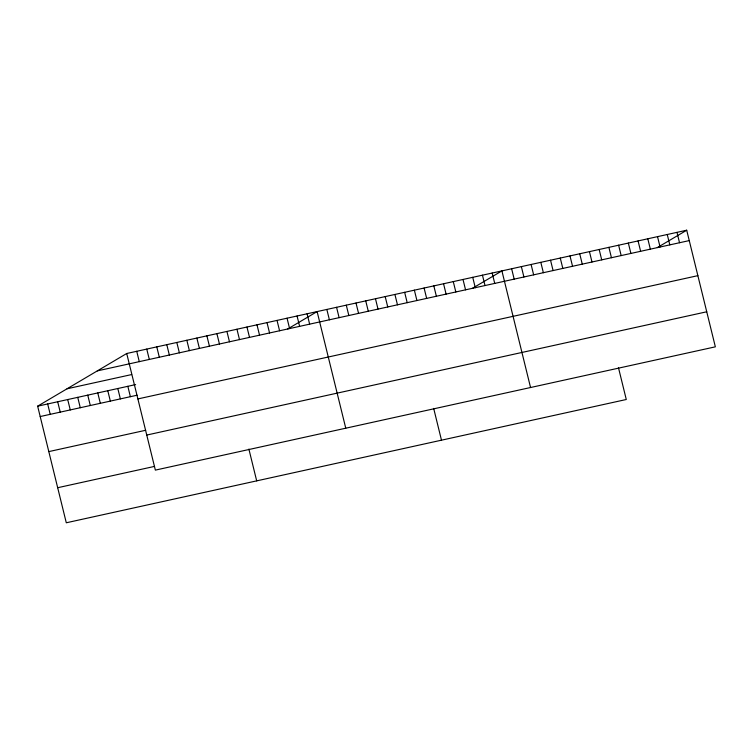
<?xml version="1.0" encoding="UTF-8"?>
<svg xmlns="http://www.w3.org/2000/svg" width="753" height="753" viewBox="0 0 753 753"><rect width="100%" height="100%" fill="white"/><g stroke="black" fill="none" stroke-linecap="round" stroke-linejoin="round"><path stroke-width="1.13" d="M618.477 367.728L626.28 399.504L66.292 522.78L37.65 406.168L126.72 353.496L686.708 230.22L715.35 346.832L155.363 470.117L126.72 353.496M287.721 328.967L317.117 311.582L345.759 428.193M472.517 288.286L501.912 270.901L530.554 387.513M657.313 247.596L686.708 230.22M97.325 370.881L689.259 240.593M67.045 388.783L131.624 374.57M37.65 406.168L135.634 384.595M40.201 416.541L137.065 395.221M137.874 398.93L697.871 275.654M48.813 451.602L145.677 430.274M146.75 435.055L706.738 311.78M57.68 487.718L154.553 466.399M676.985 232.357L679.526 242.739M667.252 234.503L669.803 244.876M657.529 236.64L660.08 247.022M647.806 238.786L650.347 249.158M638.073 240.922L640.624 251.304M628.35 243.068L630.901 253.441M618.627 245.205L621.169 255.587M608.895 247.351L611.445 257.724M599.172 249.488L601.722 259.87M589.448 251.634L591.99 262.006M579.716 253.77L582.267 264.152M569.993 255.916L572.544 266.289M560.27 258.053L562.82 268.435M550.537 260.199L553.088 270.572M540.814 262.336L543.365 272.718M531.091 264.482L533.642 274.854M521.358 266.618L523.909 277M511.635 268.765L514.186 279.137M492.18 273.047L494.73 283.42M482.457 275.184L485.007 285.566M472.733 277.33L475.284 287.702M463.01 279.467L465.552 289.839M453.278 281.613L455.829 291.985M443.555 283.749L446.105 294.122M433.832 285.886L436.373 296.268M424.099 288.032L426.65 298.404M414.376 290.169L416.927 300.551M433.681 408.408L441.484 440.185M404.653 292.315L407.194 302.687M394.92 294.451L397.471 304.833M385.197 296.597L387.748 306.97M375.474 298.734L378.015 309.116M365.742 300.88L368.292 311.253M356.018 303.017L358.569 313.399M346.295 305.163L348.837 315.535M336.563 307.299L339.114 317.681M326.84 309.445L329.39 319.818M307.092 313.794L309.643 324.166M297.068 315.996L299.619 326.369M287.053 318.199L289.604 328.581M277.029 320.411L279.579 330.783M267.014 322.613L269.555 332.995M256.989 324.825L259.54 335.198M246.965 327.028L249.516 337.4M236.95 329.23L239.492 339.612M226.926 331.442L229.477 341.815M248.885 449.089L256.688 480.866M216.902 333.645L219.452 344.017M206.887 335.847L209.438 346.229M196.862 338.059L199.413 348.432M186.838 340.262L189.389 350.644M176.823 342.474L179.374 352.846M166.799 344.676L169.35 355.049M156.784 346.879L159.325 357.261M146.76 349.091L149.31 359.463M136.735 351.293L139.286 361.666M127.841 386.308L130.382 396.69M117.816 388.52L120.367 398.892M107.792 390.722L110.343 401.104M97.777 392.934L100.328 403.307M87.753 395.137L90.304 405.509M77.738 397.339L80.279 407.721M67.714 399.551L70.264 409.924M57.689 401.754L60.24 412.136M47.674 403.956L50.216 414.338"/></g></svg>
